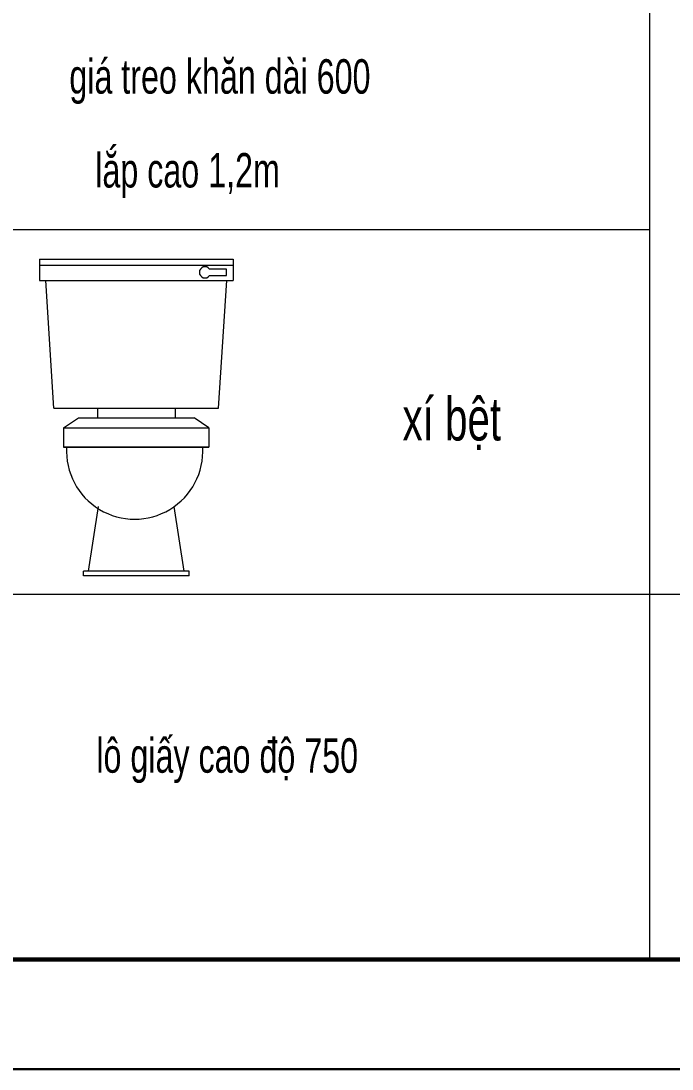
# Model space of a CAD drawing. Header units: inches. Extents: x 274208 to 641690, y -81912 to 129129.
# Drawn here: x 431174 to 432837, y -14890 to -12212 of the extents above; entities that cross this region are included whole.
import ezdxf

# ---------------------------------------------------------------- set-up
doc = ezdxf.new("R2010")
doc.units = ezdxf.units.IN
doc.header["$MEASUREMENT"] = 0
for name, color, linetype, lineweight in [('03.Manh', 251, 'Continuous', 13), ('05.Text', 253, 'Continuous', 18), ('07.Noi that', 169, 'Continuous', 5), ('07.noithat', 250, 'Continuous', 9), ('10.Text', 254, 'Continuous', 18), ('11.Khung bo', 32, 'Continuous', 50), ('12.Khung', 36, 'Continuous', 25), ('Alliance-manh', 8, 'Continuous', 13)]:
    doc.layers.add(name, color=color, linetype=linetype, lineweight=lineweight)
doc.layers.add('Tpl_Bound', color=1, linetype='Continuous', plot=False)
doc.styles.add('TT5_Text Dim', font='hoatbif.shx', dxfattribs={"width": 0.6})

# ---------------------------------------------------------------- blocks, each defined once
blk = doc.blocks.new('100')
at = {"layer": '11.Khung bo', "const_width": 26.7}
blk.add_lwpolyline([(1860913, -945239.8), (1860913, -916940.1), (1896062.6, -916940.1), (1896062.6, -945239.8)], close=True, dxfattribs=at)
at = {"layer": '12.Khung', "color": 1}
blk.add_lwpolyline([(1901579.2, -945939.8), (1901579.2, -916240.1), (1859579.6, -916240.1), (1859579.6, -945939.8)], close=True, dxfattribs=at)
blk = doc.blocks.new('wwwww')
at = {"layer": '07.Noi that'}
blk.add_line((571663.7, -68649), (571663.7, -68703.4), dxfattribs=at)
at = {"layer": '07.noithat'}
for p, q in [((571663.7, -68649), (572158.7, -68649)), ((572158.7, -68649), (572158.7, -68703.4)), ((571663.7, -68663.8), (572158.7, -68663.8)), ((572142.1, -68674.1), (572098.4, -68674.1)), ((572142.1, -68690.9), (572142.1, -68674.1)), ((571663.7, -68703.4), (572158.7, -68703.4)), ((571700.9, -69030.1), (571679.7, -68703.4)), ((572098.4, -68690.9), (572142.1, -68690.9)), ((572121.6, -69030.1), (572142.8, -68703.4)), ((571700.9, -69030.1), (572121.6, -69030.1)), ((571725.6, -69079.6), (571763.2, -69054)), ((571763.2, -69054), (572059.3, -69054)), ((571812.2, -69030.1), (571812.2, -69054)), ((572010.2, -69030.1), (572010.2, -69054)), ((572096.9, -69079.6), (572059.3, -69054)), ((571725.6, -69079.6), (571725.6, -69129.1)), ((571725.6, -69079.6), (572096.9, -69079.6)), ((572096.9, -69079.6), (572096.9, -69129.1)), ((572096.9, -69129.1), (571725.6, -69129.1)), ((571725.6, -69129.1), (572096.9, -69129.1)), ((571788.9, -69445.9), (571814.4, -69281.1)), ((572033.6, -69445.9), (572008.1, -69281.1)), ((571776.5, -69458.3), (571776.5, -69445.9)), ((572046, -69445.9), (571776.5, -69445.9)), ((572046, -69458.3), (572046, -69445.9)), ((572046, -69458.3), (571776.5, -69458.3))]:
    blk.add_line(p, q, dxfattribs=at)
for centre, radius, start, end in [((572086.8, -68682.5), 14.4, 35.7964, 324.2036), ((571907.1, -69139.3), 174.1, 176.6506, 3.3494)]:
    blk.add_arc(centre, radius, start, end, dxfattribs=at)

msp = doc.modelspace()

# ---------------------------------------------------------------- linework, layer by layer
at = {"layer": 'Alliance-manh', "ltscale": 2}
for p, q in [((432780.2, -14610.2), (432780.2, -12134.3)), ((427633.1, -12744.9), (432780.2, -12744.9)), ((430713.3, -13676.8), (434602.8, -13676.8))]:
    msp.add_line(p, q, dxfattribs=at)
at = {"layer": 'Tpl_Bound', "color": 1}
msp.add_lwpolyline([(427121.3, -14890.2), (427121.3, -3010.3), (443921.2, -3010.3), (443921.2, -14890.2)], close=True, dxfattribs=at)

# ---------------------------------------------------------------- block references
at = {"layer": '03.Manh'}
msp.add_blockref('wwwww', (-140442.7, 55828.5), dxfattribs=at)
at = {"layer": '05.Text', "xscale": 0.4, "yscale": 0.4, "zscale": 0.4}
msp.add_blockref('100', (-316710.5, 363485.7), dxfattribs=at)

# ---------------------------------------------------------------- texts
at = {"layer": '10.Text', "style": 'TT5_Text Dim', "width": 0.7}
for s, height, p in [('gi¸ treo kh¨n dµi 600', 88, (431297.5, -12397.3)), ('l¾p cao 1,2m', 88, (431363.7, -12637.2)), ('xÝ bÖt', 110, (432148.7, -13283.8)), ('l« giÊy cao ®é 750', 88, (431366.5, -14132.9))]:
    msp.add_text(s, height=height, dxfattribs=at).set_placement(p)

doc.saveas('drawing.dxf')
